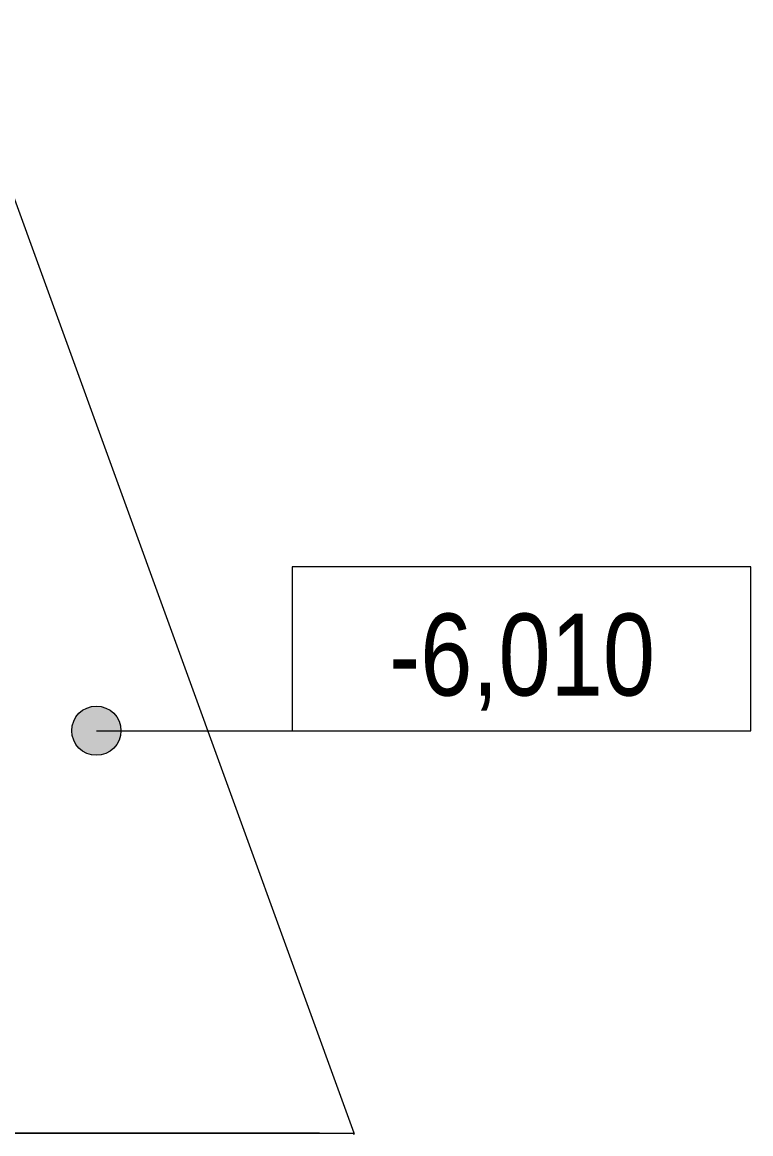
# Model space of a CAD drawing. Header units: millimetres. Extents: x 46431 to 216095, y -43515 to 31605.
# Drawn here: x 151187 to 155634, y -31889 to -25109 of the extents above; entities that cross this region are included whole.
import ezdxf

# ---------------------------------------------------------------- set-up
doc = ezdxf.new("R2010")
doc.units = ezdxf.units.MM
for name, color, linetype, lineweight in [('Высотные отметки', 7, 'Continuous', 9), ('Обобщенные модели', 7, 'Continuous', 9), ('Перекрытия', 7, 'Continuous', 9)]:
    doc.layers.add(name, color=color, linetype=linetype, lineweight=lineweight)
doc.styles.add('Arial Narrow', font='Arial Narrow.ttf', dxfattribs={"height": 500})

# ---------------------------------------------------------------- blocks, each defined once
blk = doc.blocks.new('Крыльцо 19 А-Б - Крыльцо 19 А-Б-1325646-План 1-го этажа на отм_ -6_000')
at = {"layer": 'Обобщенные модели'}
h = blk.add_hatch(dxfattribs=at)
h.set_pattern_fill('FP_52', color=256, style=0, pattern_type=2)
h.set_pattern_definition([(0, (0, 0), (812.8, 203.2), [67.056, -542.544, 67.056, -542.544, -3251.2]), (0, (0, 0), (812.8, 203.2), [-1219.2, 67.056, -1152.144, 67.056, -542.544, -1422.4]), (0, (0, 0), (812.8, 203.2), [-3048, 67.056, -339.344, 67.056, -948.944]), (120, (304.8, 101.6), (-582.37636, 602.30545), [67.056, -542.544, 67.056, -542.544, -3251.2]), (120, (304.8, 101.6), (-582.37636, 602.30545), [-1219.2, 67.056, -1152.144, 67.056, -542.544, -1422.4]), (120, (304.8, 101.6), (-582.37636, 602.30545), [-3048, 67.056, -339.344, 67.056, -948.944]), (240, (406.4, 508), (-230.42364, -805.50545), [67.056, -542.544, 67.056, -542.544, -3251.2]), (240, (406.4, 508), (-230.42364, -805.50545), [-1219.2, 67.056, -1152.144, 67.056, -542.544, -1422.4]), (240, (406.4, 508), (-230.42364, -805.50545), [-3048, 67.056, -339.344, 67.056, -948.944])])
h.paths.add_polyline_path([(150574.3, -31383.4), (150693.3, -31383.4), (149563.4, -28279.2), (149404.4, -28337.1), (150513.2, -31383.4), (150564.3, -31383.4)], flags=0)
for p, q in [((150559, -25177), (150746.9, -25108.6)), ((153213.6, -31885.8), (150746.9, -25108.6)), ((150065.7, -25356.6), (150559, -25177)), ((150065.7, -25356.6), (150559, -25177)), ((150065.7, -25356.6), (150559, -25177)), ((148891, -25784.1), (150018.7, -25373.7)), ((148891, -25784.1), (150018.7, -25373.7)), ((148687.3, -25858.3), (148844.1, -25801.2)), ((148687.3, -25858.3), (148844.1, -25801.2)), ((148687.3, -25858.3), (148844.1, -25801.2)), ((150513.2, -31383.4), (149404.4, -28337.1)), ((150513.2, -31383.4), (149404.4, -28337.1)), ((149404.4, -28337.1), (150513.2, -31383.4)), ((153000.8, -31885.8), (151094.3, -31885.8)), ((151094.3, -31885.8), (153000.8, -31885.8)), ((151094.3, -31885.8), (153000.8, -31885.8)), ((153000.8, -31885.8), (153213.6, -31885.8)), ((153213.7, -31886.1), (153207.5, -31888.5)), ((153207.5, -31888.5), (153214.6, -31888.5)), ((153214.6, -31888.5), (153213.7, -31886.1))]:
    blk.add_line(p, q, dxfattribs=at)
blk = doc.blocks.new('Высотные отметки - Высотная отметка - Рамка_14мм длина-4459141-План 1-го этажа на отм_ -6_000')
at = {"layer": 'Высотные отметки'}
for p, q in [((7, 5), (-7, 5)), ((-7, 5), (-7, 0)), ((7, 0), (7, 5)), ((-7, 0), (7, 0))]:
    blk.add_line(p, q, dxfattribs=at)

msp = doc.modelspace()

# ---------------------------------------------------------------- hatches: boundary and pattern name
at = {"layer": 'Высотные отметки'}
h = msp.add_hatch(color=256, dxfattribs=at)
edge = h.paths.add_edge_path(flags=0)
edge.add_arc((151639.3, -29429.9), 150, 0, 360)

# ---------------------------------------------------------------- linework, layer by layer
for p in [(151639.3, -29429.9), (154233.9, -29429.9)]:
    msp.add_line(p, (154233.9, -29429.9), dxfattribs=at)
msp.add_circle((151639.3, -29429.9), 150, dxfattribs=at)
at = {"layer": 'Перекрытия'}
for p, q in [((153213.6, -31885.8), (150746.9, -25108.6)), ((151094.3, -31885.8), (153213.6, -31885.8))]:
    msp.add_line(p, q, dxfattribs=at)

# ---------------------------------------------------------------- block references
at = {"layer": 'Высотные отметки', "xscale": 199.9999999999999, "yscale": 199.9999999999999, "zscale": 199.9999999999999}
msp.add_blockref('Высотные отметки - Высотная отметка - Рамка_14мм длина-4459141-План 1-го этажа на отм_ -6_000', (154233.9, -29429.9), dxfattribs=at)
at = {"layer": 'Обобщенные модели'}
msp.add_blockref('Крыльцо 19 А-Б - Крыльцо 19 А-Б-1325646-План 1-го этажа на отм_ -6_000', (0, 0), dxfattribs=at)

# ---------------------------------------------------------------- next in the draw order: texts
at = {"layer": 'Высотные отметки', "insert": (153425.4, -28715.6), "char_height": 500, "width": 1940.404, "attachment_point": 1, "line_spacing_factor": 0.974696, "style": 'Arial Narrow', "bg_fill": 3, "box_fill_scale": 1.25, "bg_fill_color": 256, "bg_fill_true_color": 13158600, "bg_fill_transparency": 0}
msp.add_mtext('-6,010', dxfattribs=at)

doc.saveas('drawing.dxf')
